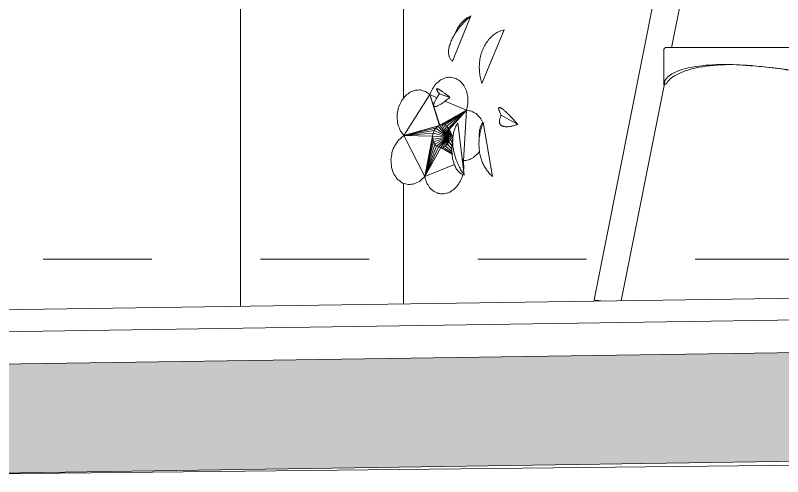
# Model space of a CAD drawing. Header units: metres. Extents: x 10.2 to 20.8, y -0.2 to 6.6.
# Drawn here: x 14.358 to 15.064, y -0.2 to 0.224 of the extents above; entities that cross this region are included whole.
import ezdxf

# ---------------------------------------------------------------- set-up
doc = ezdxf.new("R2010")
doc.units = ezdxf.units.M
doc.linetypes.add('_Pontos', pattern=[0.002, 0, -0.002])
for name, color, linetype, lineweight in [('Arestas comuns', 10, 'Continuous', 9), ('Importações nas famílias', 250, 'Continuous', 5), ('Mobiliário', 7, 'Continuous', 5), ('Níveis', 10, 'Continuous', 9), ('Padrão de corte', 7, 'Continuous', 20), ('Pilares estruturais', 7, 'Continuous', 5), ('Pisos', 7, 'Continuous', 5), ('Vegetação', 7, 'Continuous', 5)]:
    doc.layers.add(name, color=color, linetype=linetype, lineweight=lineweight)

# ---------------------------------------------------------------- blocks, each defined once
blk = doc.blocks.new('Planta_pergolado_12200 - plantas pergolado_skp_Component_12-V2789-Corte 3')
at = {"layer": 'Importações nas famílias'}
blk.add_line((14.86893, 0.37591), (14.84853, 0.32646), dxfattribs=at)
at = {"layer": 'Importações nas famílias', "flags": 128}
for points in [[(14.86098, 0.37256), (14.86195, 0.37308), (14.86292, 0.3736), (14.86388, 0.37411), (14.86485, 0.37463)], [(14.86485, 0.37463), (14.86587, 0.37495), (14.86689, 0.37527), (14.86791, 0.37559), (14.86893, 0.37591)], [(14.85418, 0.36629), (14.85499, 0.36716), (14.85579, 0.36802), (14.85659, 0.36889), (14.85739, 0.36976)], [(14.85739, 0.36976), (14.85829, 0.37046), (14.85918, 0.37116), (14.86008, 0.37186), (14.86098, 0.37256)], [(14.84918, 0.35767), (14.84974, 0.35881), (14.8503, 0.35995), (14.85086, 0.36109), (14.85143, 0.36223)], [(14.85143, 0.36223), (14.85211, 0.36324), (14.8528, 0.36426), (14.85349, 0.36527), (14.85418, 0.36629)], [(14.84751, 0.35274), (14.84793, 0.35397), (14.84835, 0.35521), (14.84876, 0.35644), (14.84918, 0.35767)], [(14.84601, 0.34217), (14.84612, 0.34351), (14.84622, 0.34485), (14.84633, 0.34619), (14.84644, 0.34753)], [(14.84644, 0.34753), (14.84671, 0.34883), (14.84697, 0.35013), (14.84724, 0.35143), (14.84751, 0.35274)], [(14.84622, 0.33679), (14.84616, 0.33813), (14.84611, 0.33948), (14.84606, 0.34082), (14.84601, 0.34217)], [(14.84706, 0.33151), (14.84685, 0.33283), (14.84664, 0.33415), (14.84643, 0.33547), (14.84622, 0.33679)], [(14.84853, 0.32646), (14.84816, 0.32773), (14.84779, 0.32899), (14.84743, 0.33025), (14.84706, 0.33151)]]:
    blk.add_lwpolyline(points, dxfattribs=at)
blk = doc.blocks.new('Planta_pergolado_12200 - plantas pergolado_skp_Component_12-V2797-Corte 3')
at = {"layer": 'Importações nas famílias'}
for p, q in [((14.77701, 0.22378), (14.76023, 0.18206)), ((14.76301, 0.20868), (14.7627, 0.20777))]:
    blk.add_line(p, q, dxfattribs=at)
at = {"layer": 'Importações nas famílias', "flags": 128}
for points in [[(14.77136, 0.22052), (14.77074, 0.21993), (14.77011, 0.21935), (14.76949, 0.21877), (14.76887, 0.21818)], [(14.76924, 0.21637), (14.77018, 0.21734), (14.77111, 0.2183), (14.77205, 0.21926), (14.77299, 0.22023)], [(14.77409, 0.22239), (14.77341, 0.22192), (14.77272, 0.22145), (14.77204, 0.22099), (14.77136, 0.22052)], [(14.77299, 0.22023), (14.774, 0.22111), (14.775, 0.222), (14.77601, 0.22289), (14.77701, 0.22378)], [(14.77701, 0.22378), (14.77628, 0.22343), (14.77555, 0.22309), (14.77482, 0.22274), (14.77409, 0.22239)], [(14.76286, 0.20815), (14.7636, 0.20919), (14.76435, 0.21023), (14.76509, 0.21127), (14.76583, 0.21231)], [(14.76467, 0.21223), (14.76426, 0.21134), (14.76384, 0.21046), (14.76343, 0.20957), (14.76301, 0.20868)], [(14.76663, 0.21541), (14.76614, 0.21461), (14.76565, 0.21382), (14.76516, 0.21303), (14.76467, 0.21223)], [(14.76583, 0.21231), (14.76668, 0.21333), (14.76753, 0.21434), (14.76839, 0.21536), (14.76924, 0.21637)], [(14.76887, 0.21818), (14.76831, 0.21749), (14.76775, 0.21679), (14.76719, 0.2161), (14.76663, 0.21541)], [(14.76039, 0.20397), (14.76101, 0.20501), (14.76162, 0.20606), (14.76224, 0.2071), (14.76286, 0.20815)], [(14.75717, 0.19596), (14.75749, 0.19694), (14.75782, 0.19791), (14.75815, 0.19889), (14.75848, 0.19987)], [(14.75848, 0.19987), (14.75895, 0.20089), (14.75943, 0.20192), (14.75991, 0.20294), (14.76039, 0.20397)], [(14.75647, 0.18904), (14.75647, 0.18986), (14.75648, 0.19068), (14.75649, 0.1915), (14.75649, 0.19232)], [(14.75649, 0.19232), (14.75666, 0.19323), (14.75683, 0.19414), (14.757, 0.19505), (14.75717, 0.19596)], [(14.75709, 0.18619), (14.75694, 0.1869), (14.75678, 0.18761), (14.75662, 0.18833), (14.75647, 0.18904)], [(14.75836, 0.18385), (14.75804, 0.18444), (14.75772, 0.18502), (14.75741, 0.18561), (14.75709, 0.18619)], [(14.76023, 0.18206), (14.75976, 0.18251), (14.75929, 0.18296), (14.75882, 0.1834), (14.75836, 0.18385)]]:
    blk.add_lwpolyline(points, dxfattribs=at)
blk = doc.blocks.new('Planta_pergolado_12200 - plantas pergolado_skp_Component_12-V2791-Corte 3')
at = {"layer": 'Importações nas famílias'}
blk.add_line((14.8815, 0.28888), (14.86627, 0.29751), dxfattribs=at)
at = {"layer": 'Importações nas famílias', "flags": 128}
for points in [[(14.86389, 0.30351), (14.86395, 0.30371), (14.864, 0.30391), (14.86406, 0.30411), (14.86412, 0.3043)], [(14.86412, 0.3043), (14.8643, 0.30434), (14.86449, 0.30438), (14.86467, 0.30441), (14.86485, 0.30445)], [(14.86485, 0.30445), (14.86516, 0.30432), (14.86547, 0.30419), (14.86578, 0.30407), (14.86608, 0.30394)], [(14.86608, 0.30394), (14.86651, 0.30365), (14.86693, 0.30337), (14.86735, 0.30308), (14.86778, 0.30279)], [(14.86418, 0.30209), (14.86411, 0.30245), (14.86404, 0.3028), (14.86396, 0.30316), (14.86389, 0.30351)], [(14.86498, 0.30008), (14.86478, 0.30058), (14.86458, 0.30108), (14.86438, 0.30159), (14.86418, 0.30209)], [(14.86627, 0.29751), (14.86595, 0.29815), (14.86562, 0.29879), (14.8653, 0.29943), (14.86498, 0.30008)], [(14.86527, 0.29519), (14.86552, 0.29577), (14.86577, 0.29635), (14.86602, 0.29693), (14.86627, 0.29751)], [(14.86778, 0.30279), (14.86831, 0.30235), (14.86884, 0.30191), (14.86937, 0.30147), (14.8699, 0.30103)], [(14.8699, 0.30103), (14.87052, 0.30045), (14.87114, 0.29987), (14.87177, 0.29928), (14.87239, 0.2987)], [(14.87239, 0.2987), (14.87309, 0.29799), (14.87379, 0.29728), (14.8745, 0.29656), (14.8752, 0.29585)], [(14.86456, 0.29129), (14.8646, 0.29175), (14.86463, 0.2922), (14.86467, 0.29266), (14.8647, 0.29311)], [(14.86486, 0.28975), (14.86478, 0.29014), (14.86471, 0.29052), (14.86464, 0.29091), (14.86456, 0.29129)], [(14.8647, 0.29311), (14.86484, 0.29363), (14.86499, 0.29415), (14.86513, 0.29467), (14.86527, 0.29519)], [(14.86559, 0.28851), (14.8654, 0.28882), (14.86522, 0.28913), (14.86504, 0.28944), (14.86486, 0.28975)], [(14.8752, 0.29585), (14.87596, 0.29503), (14.87673, 0.2942), (14.87749, 0.29338), (14.87826, 0.29255)], [(14.87826, 0.29255), (14.87907, 0.29164), (14.87988, 0.29072), (14.88069, 0.2898), (14.8815, 0.28888)], [(14.86674, 0.28758), (14.86645, 0.28782), (14.86616, 0.28805), (14.86587, 0.28828), (14.86559, 0.28851)], [(14.8683, 0.28698), (14.86791, 0.28713), (14.86752, 0.28728), (14.86713, 0.28743), (14.86674, 0.28758)], [(14.87025, 0.2867), (14.86976, 0.28677), (14.86927, 0.28684), (14.86879, 0.28691), (14.8683, 0.28698)], [(14.87258, 0.28675), (14.87199, 0.28674), (14.87141, 0.28673), (14.87083, 0.28671), (14.87025, 0.2867)], [(14.87525, 0.28714), (14.87458, 0.28704), (14.87391, 0.28695), (14.87324, 0.28685), (14.87258, 0.28675)], [(14.87823, 0.28785), (14.87748, 0.28767), (14.87674, 0.2875), (14.87599, 0.28732), (14.87525, 0.28714)], [(14.8815, 0.28888), (14.88068, 0.28863), (14.87987, 0.28837), (14.87905, 0.28811), (14.87823, 0.28785)]]:
    blk.add_lwpolyline(points, dxfattribs=at)
blk = doc.blocks.new('Planta_pergolado_12200 - plantas pergolado_skp_Component_12-V2792-Corte 3')
at = {"layer": 'Importações nas famílias'}
blk.add_line((14.83213, 0.24225), (14.82633, 0.29029), dxfattribs=at)
at = {"layer": 'Importações nas famílias', "flags": 128}
for points in [[(14.82456, 0.28732), (14.825, 0.28806), (14.82544, 0.2888), (14.82589, 0.28954), (14.82633, 0.29029)], [(14.82222, 0.28043), (14.82246, 0.28133), (14.82271, 0.28223), (14.82295, 0.28312), (14.82319, 0.28402)], [(14.82319, 0.28402), (14.82353, 0.28485), (14.82387, 0.28567), (14.82422, 0.28649), (14.82456, 0.28732)], [(14.82156, 0.27254), (14.82159, 0.27355), (14.82162, 0.27456), (14.82165, 0.27558), (14.82168, 0.27659)], [(14.82168, 0.27659), (14.82181, 0.27755), (14.82195, 0.27851), (14.82209, 0.27947), (14.82222, 0.28043)], [(14.82098, 0.26975), (14.82094, 0.26848), (14.8209, 0.26721), (14.82085, 0.26595), (14.82081, 0.26468)], [(14.82159, 0.27456), (14.82148, 0.27366), (14.82131, 0.27236), (14.82115, 0.27105), (14.82098, 0.26975)], [(14.82186, 0.26832), (14.82178, 0.26937), (14.82171, 0.27043), (14.82163, 0.27148), (14.82156, 0.27254)], [(14.82259, 0.26399), (14.82241, 0.26507), (14.82222, 0.26615), (14.82204, 0.26724), (14.82186, 0.26832)], [(14.82081, 0.26468), (14.82089, 0.26348), (14.82097, 0.26228), (14.82105, 0.26108), (14.82113, 0.25988)], [(14.82373, 0.25958), (14.82345, 0.26068), (14.82316, 0.26178), (14.82287, 0.26288), (14.82259, 0.26399)], [(14.82113, 0.25988), (14.82133, 0.25877), (14.82152, 0.25767), (14.82172, 0.25656), (14.82192, 0.25546)], [(14.82192, 0.25546), (14.82224, 0.25447), (14.82255, 0.25349), (14.82287, 0.2525), (14.82319, 0.25152)], [(14.82528, 0.25516), (14.82489, 0.25626), (14.8245, 0.25737), (14.82412, 0.25847), (14.82373, 0.25958)], [(14.82721, 0.25076), (14.82672, 0.25186), (14.82624, 0.25296), (14.82576, 0.25406), (14.82528, 0.25516)], [(14.82319, 0.25152), (14.82361, 0.25068), (14.82403, 0.24984), (14.82446, 0.249), (14.82488, 0.24816)], [(14.82488, 0.24816), (14.8254, 0.24748), (14.82593, 0.24681), (14.82645, 0.24613), (14.82697, 0.24545)], [(14.8295, 0.24644), (14.82893, 0.24752), (14.82835, 0.2486), (14.82778, 0.24968), (14.82721, 0.25076)], [(14.82697, 0.24545), (14.82758, 0.24496), (14.82819, 0.24446), (14.8288, 0.24396), (14.82941, 0.24347)], [(14.82941, 0.24347), (14.83009, 0.24316), (14.83077, 0.24286), (14.83145, 0.24255), (14.83213, 0.24225)], [(14.83213, 0.24225), (14.83147, 0.24329), (14.83082, 0.24434), (14.83016, 0.24539), (14.8295, 0.24644)]]:
    blk.add_lwpolyline(points, dxfattribs=at)
blk = doc.blocks.new('Planta_pergolado_12200 - plantas pergolado_skp_Component_12-V2793-Corte 3')
at = {"layer": 'Importações nas famílias'}
blk.add_line((14.85835, 0.24086), (14.8497, 0.29093), dxfattribs=at)
at = {"layer": 'Importações nas famílias', "flags": 128}
for points in [[(14.84807, 0.28625), (14.84848, 0.28742), (14.84889, 0.28859), (14.8493, 0.28976), (14.8497, 0.29093)], [(14.84931, 0.29041), (14.84892, 0.28989), (14.84852, 0.28937), (14.84813, 0.28886)], [(14.84621, 0.28274), (14.84614, 0.28177), (14.84606, 0.28079), (14.84599, 0.27982), (14.84592, 0.27884)], [(14.84695, 0.28611), (14.84677, 0.28527), (14.84658, 0.28443), (14.8464, 0.28359), (14.84621, 0.28274)], [(14.84686, 0.28149), (14.84716, 0.28268), (14.84746, 0.28387), (14.84777, 0.28506), (14.84807, 0.28625)], [(14.84813, 0.28886), (14.84783, 0.28817), (14.84754, 0.28748), (14.84725, 0.2868), (14.84695, 0.28611)], [(14.84573, 0.27195), (14.84582, 0.27314), (14.8459, 0.27433), (14.84599, 0.27552), (14.84607, 0.27671)], [(14.84592, 0.27884), (14.84596, 0.27776), (14.846, 0.27667), (14.84604, 0.27558)], [(14.84607, 0.27671), (14.84627, 0.27791), (14.84646, 0.2791), (14.84666, 0.2803), (14.84686, 0.28149)], [(14.84584, 0.26727), (14.84581, 0.26844), (14.84579, 0.26961), (14.84576, 0.27078), (14.84573, 0.27195)], [(14.84639, 0.26273), (14.84625, 0.26386), (14.84612, 0.265), (14.84598, 0.26614), (14.84584, 0.26727)], [(14.84738, 0.25836), (14.84713, 0.25945), (14.84688, 0.26054), (14.84664, 0.26164), (14.84639, 0.26273)], [(14.8488, 0.25423), (14.84844, 0.25526), (14.84809, 0.25629), (14.84773, 0.25733), (14.84738, 0.25836)], [(14.85062, 0.25037), (14.85017, 0.25133), (14.84971, 0.2523), (14.84925, 0.25326), (14.8488, 0.25423)], [(14.85284, 0.24683), (14.85229, 0.24771), (14.85173, 0.2486), (14.85118, 0.24948), (14.85062, 0.25037)], [(14.85543, 0.24364), (14.85478, 0.24444), (14.85414, 0.24524), (14.85349, 0.24603), (14.85284, 0.24683)], [(14.85835, 0.24086), (14.85762, 0.24155), (14.85689, 0.24225), (14.85616, 0.24295), (14.85543, 0.24364)]]:
    blk.add_lwpolyline(points, dxfattribs=at)
blk = doc.blocks.new('Planta_pergolado_12200 - plantas pergolado_skp_Component_12-V2794-Corte 3')
at = {"layer": 'Importações nas famílias'}
blk.add_line((14.81911, 0.31376), (14.80939, 0.31703), dxfattribs=at)
at = {"layer": 'Importações nas famílias', "flags": 128}
for points in [[(14.80708, 0.32179), (14.80701, 0.32172), (14.80694, 0.32166), (14.80686, 0.3216), (14.80679, 0.32154)], [(14.80679, 0.32154), (14.80681, 0.32138), (14.80683, 0.32123), (14.80685, 0.32108), (14.80687, 0.32093)], [(14.80687, 0.32093), (14.80699, 0.32068), (14.8071, 0.32044), (14.80722, 0.3202), (14.80734, 0.31996)], [(14.80776, 0.32168), (14.80759, 0.3217), (14.80742, 0.32173), (14.80725, 0.32176), (14.80708, 0.32179)], [(14.80734, 0.31996), (14.80755, 0.31964), (14.80776, 0.31931), (14.80797, 0.31898), (14.80818, 0.31866)], [(14.80882, 0.32121), (14.80855, 0.32132), (14.80829, 0.32144), (14.80803, 0.32156), (14.80776, 0.32168)], [(14.80818, 0.31866), (14.80848, 0.31825), (14.80878, 0.31784), (14.80909, 0.31744), (14.80939, 0.31703)], [(14.81023, 0.32038), (14.80987, 0.32059), (14.80952, 0.32079), (14.80917, 0.321), (14.80882, 0.32121)], [(14.81198, 0.31921), (14.81155, 0.3195), (14.81111, 0.31979), (14.81067, 0.32009), (14.81023, 0.32038)], [(14.81407, 0.3177), (14.81355, 0.31808), (14.81303, 0.31845), (14.81251, 0.31883), (14.81198, 0.31921)], [(14.80564, 0.31117), (14.80537, 0.3106), (14.8051, 0.31004), (14.80483, 0.30947), (14.80456, 0.3089)], [(14.80726, 0.3139), (14.80686, 0.31322), (14.80645, 0.31254), (14.80604, 0.31185), (14.80564, 0.31117)], [(14.80939, 0.31703), (14.80886, 0.31625), (14.80833, 0.31546), (14.80779, 0.31468), (14.80726, 0.3139)], [(14.81267, 0.30881), (14.81344, 0.30937), (14.81421, 0.30993), (14.81497, 0.31049), (14.81574, 0.31105)], [(14.81645, 0.31588), (14.81586, 0.31633), (14.81526, 0.31679), (14.81466, 0.31725), (14.81407, 0.3177)], [(14.81574, 0.31105), (14.81658, 0.31173), (14.81743, 0.31241), (14.81827, 0.31308), (14.81911, 0.31376)], [(14.81911, 0.31376), (14.81845, 0.31429), (14.81778, 0.31482), (14.81712, 0.31535), (14.81645, 0.31588)], [(14.80456, 0.3089), (14.80443, 0.30847), (14.8043, 0.30803), (14.80418, 0.30759), (14.80405, 0.30715)], [(14.80405, 0.30715), (14.80407, 0.30685), (14.80408, 0.30655), (14.8041, 0.30625), (14.80412, 0.30595)], [(14.80412, 0.30595), (14.80428, 0.3058), (14.80445, 0.30565), (14.80461, 0.30549), (14.80477, 0.30534)], [(14.80477, 0.30534), (14.80508, 0.30534), (14.80538, 0.30533), (14.80568, 0.30533), (14.80599, 0.30533)], [(14.80599, 0.30533), (14.80642, 0.30547), (14.80686, 0.30562), (14.8073, 0.30577), (14.80774, 0.30591)], [(14.80774, 0.30591), (14.8083, 0.3062), (14.80886, 0.3065), (14.80942, 0.30679), (14.80998, 0.30708)], [(14.80998, 0.30708), (14.81066, 0.30751), (14.81133, 0.30794), (14.812, 0.30838), (14.81267, 0.30881)]]:
    blk.add_lwpolyline(points, dxfattribs=at)
blk = doc.blocks.new('Planta_pergolado_12200 - plantas pergolado_skp_Component_17-V2795-Corte 3')
at = {"layer": 'Importações nas famílias'}
for p, q in [((14.77677, 0.27862), (14.80058, 0.31627)), ((14.80058, 0.31627), (14.80651, 0.31374)), ((14.80988, 0.28818), (14.80058, 0.31627)), ((14.80058, 0.31627), (14.80947, 0.28797)), ((14.81465, 0.31027), (14.83434, 0.30189)), ((14.83434, 0.30189), (14.80988, 0.28818)), ((14.83434, 0.30189), (14.81203, 0.28854)), ((14.81413, 0.28818), (14.83434, 0.30189)), ((14.81605, 0.28713), (14.83434, 0.30189)), ((14.81765, 0.28546), (14.83434, 0.30189)), ((14.81835, 0.28416), (14.83434, 0.30189)), ((14.8314, 0.25535), (14.83434, 0.30189)), ((14.80947, 0.28797), (14.77677, 0.27862)), ((14.80783, 0.28713), (14.77677, 0.27862)), ((14.80602, 0.28546), (14.77677, 0.27862)), ((14.80458, 0.28329), (14.77677, 0.27862)), ((14.80458, 0.28329), (14.8036, 0.28076)), ((14.80602, 0.28546), (14.80458, 0.28329)), ((14.81734, 0.27708), (14.80458, 0.28329)), ((14.80783, 0.28713), (14.80602, 0.28546)), ((14.81734, 0.27708), (14.80602, 0.28546)), ((14.80947, 0.28797), (14.80783, 0.28713)), ((14.81734, 0.27708), (14.80783, 0.28713)), ((14.80988, 0.28818), (14.80947, 0.28797)), ((14.81203, 0.28854), (14.80988, 0.28818)), ((14.81734, 0.27708), (14.80988, 0.28818)), ((14.81734, 0.27708), (14.81203, 0.28854)), ((14.81413, 0.28818), (14.81203, 0.28854)), ((14.81734, 0.27708), (14.81413, 0.28818)), ((14.81605, 0.28713), (14.81413, 0.28818)), ((14.81734, 0.27708), (14.81605, 0.28713)), ((14.81765, 0.28546), (14.81605, 0.28713)), ((14.81734, 0.27708), (14.81765, 0.28546)), ((14.81882, 0.28329), (14.81734, 0.27708)), ((14.81835, 0.28416), (14.81765, 0.28546)), ((14.81882, 0.28329), (14.81835, 0.28416)), ((14.81879, 0.28318), (14.81835, 0.28416)), ((14.81948, 0.28076), (14.81882, 0.28329)), ((14.82179, 0.27669), (14.81882, 0.28329)), ((14.85085, 0.28464), (14.85067, 0.28534)), ((14.8036, 0.28076), (14.77677, 0.27862)), ((14.77677, 0.27862), (14.79582, 0.24097)), ((14.80315, 0.27804), (14.77677, 0.27862)), ((14.79582, 0.24097), (14.80315, 0.27804)), ((14.8036, 0.28076), (14.80315, 0.27804)), ((14.80326, 0.27533), (14.80315, 0.27804)), ((14.81734, 0.27708), (14.80315, 0.27804)), ((14.81734, 0.27708), (14.80326, 0.27533)), ((14.81734, 0.27708), (14.8036, 0.28076)), ((14.81734, 0.27708), (14.80392, 0.2728)), ((14.81734, 0.27708), (14.80509, 0.27062)), ((14.81734, 0.27708), (14.80668, 0.26896)), ((14.8086, 0.26791), (14.81734, 0.27708)), ((14.81734, 0.27708), (14.8107, 0.26755)), ((14.81734, 0.27708), (14.81285, 0.26791)), ((14.81734, 0.27708), (14.8149, 0.26896)), ((14.81671, 0.27062), (14.81734, 0.27708)), ((14.81734, 0.27708), (14.81948, 0.28076)), ((14.81959, 0.27804), (14.81734, 0.27708)), ((14.81734, 0.27708), (14.81815, 0.2728)), ((14.81913, 0.27533), (14.81734, 0.27708)), ((14.81913, 0.27533), (14.81959, 0.27804)), ((14.81959, 0.27804), (14.81948, 0.28076)), ((14.82173, 0.27595), (14.81948, 0.28076)), ((14.82149, 0.27439), (14.81959, 0.27804)), ((14.80326, 0.27533), (14.79582, 0.24097)), ((14.80392, 0.2728), (14.79582, 0.24097)), ((14.79582, 0.24097), (14.80509, 0.27062)), ((14.79582, 0.24097), (14.80668, 0.26896)), ((14.80392, 0.2728), (14.80326, 0.27533)), ((14.80509, 0.27062), (14.80392, 0.2728)), ((14.80668, 0.26896), (14.80509, 0.27062)), ((14.80821, 0.26812), (14.80668, 0.26896)), ((14.81285, 0.26791), (14.8149, 0.26896)), ((14.8149, 0.26896), (14.81671, 0.27062)), ((14.82094, 0.26397), (14.8149, 0.26896)), ((14.81671, 0.27062), (14.81758, 0.27193)), ((14.82091, 0.26626), (14.81671, 0.27062)), ((14.81758, 0.27193), (14.81815, 0.2728)), ((14.81815, 0.2728), (14.81913, 0.27533)), ((14.82104, 0.26899), (14.81815, 0.2728)), ((14.82101, 0.27227), (14.81913, 0.27533)), ((14.8086, 0.26791), (14.79582, 0.24097)), ((14.8107, 0.26755), (14.79582, 0.24097)), ((14.80821, 0.26812), (14.8086, 0.26791)), ((14.8086, 0.26791), (14.8107, 0.26755)), ((14.8107, 0.26755), (14.81285, 0.26791)), ((14.8107, 0.26755), (14.82107, 0.26144)), ((14.82099, 0.2624), (14.81285, 0.26791)), ((14.8314, 0.25535), (14.83024, 0.25793)), ((14.8314, 0.25535), (14.83025, 0.25779)), ((14.8314, 0.25535), (14.83029, 0.25748)), ((14.8314, 0.25535), (14.83034, 0.25708)), ((14.8314, 0.25535), (14.83039, 0.25668)), ((14.8314, 0.25535), (14.83043, 0.25636)), ((14.8314, 0.25535), (14.83045, 0.25613)), ((14.8314, 0.25535), (14.83047, 0.25598)), ((14.83048, 0.25589), (14.8314, 0.25535)), ((14.8314, 0.25535), (14.83059, 0.25502)), ((14.82315, 0.25202), (14.79582, 0.24097))]:
    blk.add_line(p, q, dxfattribs=at)
at = {"layer": 'Importações nas famílias', "flags": 128}
for points in [[(14.81988, 0.33232), (14.81868, 0.3322), (14.81749, 0.33208), (14.8163, 0.33196), (14.8151, 0.33184)], [(14.82448, 0.33121), (14.82333, 0.33149), (14.82218, 0.33176), (14.82103, 0.33204), (14.81988, 0.33232)], [(14.80635, 0.32637), (14.80551, 0.32522), (14.80466, 0.32406), (14.80382, 0.32291), (14.80297, 0.32175)], [(14.81049, 0.32981), (14.80946, 0.32895), (14.80842, 0.32809), (14.80739, 0.32723), (14.80635, 0.32637)], [(14.8151, 0.33184), (14.81395, 0.33133), (14.8128, 0.33083), (14.81164, 0.33032), (14.81049, 0.32981)], [(14.82861, 0.32859), (14.82758, 0.32925), (14.82655, 0.3299), (14.82552, 0.33056), (14.82448, 0.33121)], [(14.83198, 0.32465), (14.83114, 0.32564), (14.8303, 0.32662), (14.82946, 0.32761), (14.82861, 0.32859)], [(14.7826, 0.3187), (14.78154, 0.31791), (14.78047, 0.31712), (14.77941, 0.31632), (14.77835, 0.31553)], [(14.78727, 0.32043), (14.78611, 0.32), (14.78494, 0.31957), (14.78377, 0.31913), (14.7826, 0.3187)], [(14.79204, 0.32059), (14.79085, 0.32055), (14.78966, 0.32051), (14.78847, 0.32047), (14.78727, 0.32043)], [(14.79658, 0.31917), (14.79544, 0.31952), (14.79431, 0.31988), (14.79317, 0.32023), (14.79204, 0.32059)], [(14.80058, 0.31627), (14.79958, 0.31699), (14.79858, 0.31772), (14.79758, 0.31844), (14.79658, 0.31917)], [(14.80297, 0.32175), (14.80237, 0.32038), (14.80177, 0.31901), (14.80117, 0.31764), (14.80058, 0.31627)], [(14.83436, 0.31964), (14.83377, 0.3209), (14.83317, 0.32215), (14.83258, 0.3234), (14.83198, 0.32465)], [(14.83559, 0.31392), (14.83528, 0.31535), (14.83497, 0.31678), (14.83467, 0.31821), (14.83436, 0.31964)], [(14.77479, 0.31112), (14.77414, 0.30979), (14.77349, 0.30845), (14.77284, 0.30712), (14.77219, 0.30578)], [(14.77835, 0.31553), (14.77746, 0.31443), (14.77657, 0.31333), (14.77568, 0.31222), (14.77479, 0.31112)], [(14.83558, 0.30786), (14.83558, 0.30938), (14.83558, 0.31089), (14.83559, 0.3124), (14.83559, 0.31392)], [(14.77219, 0.30578), (14.77181, 0.30431), (14.77144, 0.30283), (14.77107, 0.30135), (14.7707, 0.29988)], [(14.83434, 0.30189), (14.83465, 0.30338), (14.83496, 0.30488), (14.83527, 0.30637), (14.83558, 0.30786)], [(14.7707, 0.29988), (14.77064, 0.29836), (14.77057, 0.29684), (14.77051, 0.29532), (14.77044, 0.29381)], [(14.839, 0.3011), (14.83784, 0.30129), (14.83667, 0.30149), (14.8355, 0.30169), (14.83434, 0.30189)], [(14.84325, 0.29877), (14.84219, 0.29935), (14.84113, 0.29993), (14.84006, 0.30052), (14.839, 0.3011)], [(14.84679, 0.29507), (14.84591, 0.296), (14.84502, 0.29692), (14.84414, 0.29785), (14.84325, 0.29877)], [(14.77044, 0.29381), (14.77069, 0.29235), (14.77093, 0.29089), (14.77118, 0.28944), (14.77143, 0.28798)], [(14.8493, 0.29041), (14.84874, 0.29146), (14.84809, 0.29266), (14.84744, 0.29387), (14.84679, 0.29507)], [(14.77143, 0.28798), (14.77197, 0.28669), (14.77251, 0.28539), (14.77305, 0.2841), (14.77359, 0.2828)], [(14.77359, 0.2828), (14.77438, 0.28176), (14.77518, 0.28071), (14.77598, 0.27967), (14.77677, 0.27862)], [(14.77677, 0.27862), (14.77558, 0.27766), (14.77439, 0.27671), (14.7732, 0.27575), (14.77201, 0.27479)], [(14.76821, 0.26946), (14.76759, 0.26786), (14.76696, 0.26627), (14.76633, 0.26467), (14.7657, 0.26308)], [(14.77201, 0.27479), (14.77106, 0.27346), (14.77011, 0.27213), (14.76916, 0.27079), (14.76821, 0.26946)], [(14.7657, 0.26308), (14.76545, 0.26135), (14.7652, 0.25963), (14.76495, 0.25791), (14.7647, 0.25619)], [(14.84071, 0.25847), (14.84171, 0.25939), (14.84271, 0.26032), (14.84371, 0.26124), (14.84472, 0.26217)], [(14.84472, 0.26217), (14.84552, 0.26337), (14.84621, 0.26443)], [(14.7647, 0.25619), (14.76485, 0.25449), (14.76499, 0.25279), (14.76514, 0.25109), (14.76529, 0.24939)], [(14.8314, 0.25535), (14.83259, 0.25555), (14.83378, 0.25575), (14.83497, 0.25595), (14.83616, 0.25615)], [(14.83189, 0.24938), (14.83176, 0.25087), (14.83164, 0.25237), (14.83152, 0.25386), (14.8314, 0.25535)], [(14.83616, 0.25615), (14.8373, 0.25673), (14.83844, 0.25731), (14.83957, 0.25789), (14.84071, 0.25847)], [(14.76529, 0.24939), (14.76582, 0.24785), (14.76635, 0.24632), (14.76688, 0.24478), (14.76741, 0.24325)], [(14.83157, 0.24686), (14.8317, 0.24787), (14.83189, 0.24938)], [(14.76741, 0.24325), (14.76828, 0.24201), (14.76915, 0.24077), (14.77002, 0.23954), (14.77089, 0.2383)], [(14.7913, 0.23666), (14.79243, 0.23774), (14.79356, 0.23882), (14.79469, 0.23989), (14.79582, 0.24097)], [(14.79582, 0.24097), (14.79625, 0.2396), (14.79667, 0.23823), (14.7971, 0.23686), (14.79752, 0.23549)], [(14.82918, 0.2376), (14.82967, 0.23903), (14.83016, 0.24046), (14.83064, 0.24189), (14.83095, 0.24278)], [(14.77089, 0.2383), (14.77203, 0.23747), (14.77317, 0.23663), (14.7743, 0.2358), (14.77544, 0.23496)], [(14.77544, 0.23496), (14.77674, 0.23461), (14.77805, 0.23425), (14.77935, 0.23389), (14.78065, 0.23353)], [(14.78065, 0.23353), (14.78202, 0.23367), (14.78338, 0.23382), (14.78474, 0.23396), (14.7861, 0.23411)], [(14.7861, 0.23411), (14.7874, 0.23475), (14.7887, 0.23539), (14.79, 0.23603), (14.7913, 0.23666)], [(14.79752, 0.23549), (14.79822, 0.23433), (14.79892, 0.23318), (14.79962, 0.23202), (14.80032, 0.23087)], [(14.82617, 0.23259), (14.82692, 0.23384), (14.82768, 0.2351), (14.82843, 0.23635), (14.82918, 0.2376)], [(14.80032, 0.23087), (14.80125, 0.23001), (14.80217, 0.22915), (14.8031, 0.22829), (14.80403, 0.22743)], [(14.80403, 0.22743), (14.80512, 0.22692), (14.8062, 0.22642), (14.80729, 0.22591), (14.80838, 0.2254)], [(14.8131, 0.22493), (14.81428, 0.2252), (14.81547, 0.22548), (14.81666, 0.22576), (14.81784, 0.22603)], [(14.81784, 0.22603), (14.81896, 0.22669), (14.82007, 0.22734), (14.82119, 0.22799), (14.8223, 0.22865)], [(14.8223, 0.22865), (14.82327, 0.22963), (14.82424, 0.23062), (14.8252, 0.23161), (14.82617, 0.23259)], [(14.80838, 0.2254), (14.80956, 0.22528), (14.81074, 0.22516), (14.81192, 0.22504), (14.8131, 0.22493)]]:
    blk.add_lwpolyline(points, dxfattribs=at)
blk = doc.blocks.new('Planta_pergolado_12200 - plantas pergolado_skp_Component_16-V2798-Corte 3')
for name, p in [('Planta_pergolado_12200 - plantas pergolado_skp_Component_12-V2797-Corte 3', (0, 0)), ('Planta_pergolado_12200 - plantas pergolado_skp_Component_12-V2789-Corte 3', (-0.06131, -0.16486)), ('Planta_pergolado_12200 - plantas pergolado_skp_Component_17-V2795-Corte 3', (-0.06131, -0.16486)), ('Planta_pergolado_12200 - plantas pergolado_skp_Component_12-V2794-Corte 3', (-0.06131, -0.16486)), ('Planta_pergolado_12200 - plantas pergolado_skp_Component_12-V2791-Corte 3', (-0.06131, -0.16486)), ('Planta_pergolado_12200 - plantas pergolado_skp_Component_12-V2792-Corte 3', (-0.06131, -0.16486)), ('Planta_pergolado_12200 - plantas pergolado_skp_Component_12-V2793-Corte 3', (-0.06131, -0.16486))]:
    blk.add_blockref(name, p)
blk = doc.blocks.new('Planta_pergolado_12200 - plantas pergolado_skp_-V2817-Corte 3')
blk.add_blockref('Planta_pergolado_12200 - plantas pergolado_skp_Component_16-V2798-Corte 3', (0, 0))
blk = doc.blocks.new('Planta_pergolado_12200 - plantas pergolado_skp_-V2818-Corte 3')
blk.add_blockref('Planta_pergolado_12200 - plantas pergolado_skp_-V2817-Corte 3', (0, 0))
blk = doc.blocks.new('Planta_pergolado_12200 - plantas pergolado_skp_-V3106-Corte 3')
blk.add_blockref('Planta_pergolado_12200 - plantas pergolado_skp_-V2818-Corte 3', (0, 0))
blk = doc.blocks.new('Planta_pergolado_12200 - Planta_pergolado_12200-V5114-Corte 3')
blk.add_blockref('Planta_pergolado_12200 - plantas pergolado_skp_-V3106-Corte 3', (0, 0))
blk = doc.blocks.new('Amat-3_Barstool - Amat-3_Barstool-V5117-Corte 3')
at = {"layer": 'Mobiliário', "color": 250}
for p, q in [((14.9712, 0.70094), (14.94677, 0.70094)), ((14.99881, 0.70094), (14.98152, 0.70094)), ((15.03327, 0.70094), (15.00729, 0.70094)), ((15.34961, 0.70094), (15.04369, 0.70094)), ((15.31645, 0.68189), (15.31645, 0.70094)), ((14.99896, 0.68189), (14.97379, 0.68189)), ((15.02521, 0.68189), (15, 0.68189)), ((15.31645, 0.68189), (15.03523, 0.68189)), ((15.03526, 0.68177), (15.05848, 0.68177)), ((15.04909, 0.63452), (15.05848, 0.68177)), ((15.13251, 0.68177), (15.13251, 0.37491)), ((15.13251, 0.68177), (15.13251, -0.03504)), ((15.13251, 0.68177), (15.145, 0.68177)), ((15.145, 0.68177), (15.15749, 0.68177)), ((15.15749, 0.19489), (15.15749, 0.68177)), ((15.15749, -0.03467), (15.15749, 0.68177)), ((15.23152, 0.68177), (15.32837, 0.1943)), ((15.23152, 0.68177), (15.25651, 0.68177)), ((15.39815, -0.03113), (15.25651, 0.68177)), ((15.03116, 0.67005), (15.02346, 0.63129)), ((14.96165, 0.19443), (15.04649, 0.62144)), ((15.01543, 0.59086), (14.99078, 0.46679)), ((14.98864, 0.45604), (14.89059, -0.03747)), ((15.13251, 0.33881), (15.13251, 0.19488)), ((14.9545, 0.19232), (14.9545, 0.1607)), ((15.31646, 0.19491), (15.31939, 0.19491)), ((15.32343, 0.19491), (15.32443, 0.19491)), ((15.3355, 0.16069), (15.3355, 0.19232)), ((14.91543, -0.03823), (14.95538, 0.16285)), ((15.13251, 0.16313), (15.13251, -0.03504)), ((15.15749, -0.03467), (15.15749, 0.16315)), ((15.33473, 0.16231), (15.37323, -0.0315)), ((14.89032, -0.03742), (14.89013, -0.0386)), ((14.89455, -0.03809), (14.89393, -0.038)), ((14.89464, -0.03811), (14.8966, -0.03842))]:
    blk.add_line(p, q, dxfattribs=at)
at = {"layer": 'Mobiliário', "color": 250, "flags": 128}
for points in [[(14.95106, 0.71113), (14.95192, 0.7118), (14.95409, 0.71332), (14.95631, 0.71476), (14.95858, 0.71611), (14.96091, 0.71737), (14.96329, 0.71853), (14.96571, 0.7196), (14.96817, 0.72057), (14.97067, 0.72144), (14.9732, 0.72221), (14.97576, 0.72288), (14.97835, 0.72344), (14.98095, 0.7239), (14.98358, 0.72426), (14.98621, 0.72451), (14.98885, 0.72466), (14.99118, 0.7247)], [(14.99349, 0.7247), (14.99272, 0.7247), (14.99197, 0.7247), (14.99147, 0.7247), (14.99122, 0.7247), (14.99118, 0.7247)], [(14.99118, 0.7247), (14.9913, 0.7247), (14.99167, 0.7247), (14.99229, 0.7247), (14.99315, 0.7247)], [(15.29882, 0.7247), (15.2987, 0.7247), (15.29833, 0.7247), (15.29771, 0.7247), (15.29685, 0.7247), (15.29575, 0.7247), (15.29441, 0.7247), (15.29283, 0.7247), (15.29101, 0.7247), (15.28896, 0.7247), (15.28668, 0.7247), (15.28417, 0.7247), (15.28144, 0.7247), (15.27849, 0.7247), (15.27532, 0.7247), (15.27195, 0.7247), (15.26838, 0.7247), (15.26461, 0.7247), (15.26064, 0.7247), (15.25649, 0.7247), (15.25217, 0.7247), (15.24767, 0.7247), (15.24301, 0.7247), (15.23819, 0.7247), (15.23322, 0.7247), (15.22811, 0.7247), (15.22287, 0.7247), (15.2175, 0.7247), (15.21202, 0.7247), (15.20643, 0.7247), (15.20074, 0.7247), (15.19496, 0.7247), (15.1891, 0.7247), (15.18317, 0.7247), (15.17718, 0.7247), (15.17114, 0.7247), (15.16506, 0.7247), (15.15895, 0.7247), (15.15281, 0.7247), (15.14666, 0.7247), (15.14051, 0.7247), (15.13436, 0.7247), (15.12824, 0.7247), (15.12213, 0.7247), (15.11607, 0.7247), (15.11005, 0.7247), (15.10409, 0.7247), (15.09819, 0.7247), (15.09237, 0.7247), (15.08663, 0.7247), (15.08099, 0.7247), (15.07545, 0.7247), (15.07002, 0.7247), (15.06471, 0.7247), (15.05952, 0.7247), (15.05448, 0.7247), (15.04958, 0.7247), (15.04483, 0.7247), (15.04024, 0.7247), (15.03582, 0.7247), (15.03157, 0.7247), (15.02751, 0.7247), (15.02363, 0.7247), (15.01995, 0.7247), (15.01647, 0.7247), (15.01319, 0.7247), (15.01013, 0.7247), (15.00824, 0.7247)], [(15.28776, 0.7247), (15.28993, 0.7247), (15.29188, 0.7247), (15.29359, 0.7247), (15.29506, 0.7247), (15.29629, 0.7247), (15.29728, 0.7247), (15.29803, 0.7247), (15.29853, 0.7247), (15.29878, 0.7247), (15.29882, 0.7247)], [(15.29882, 0.7247), (15.30146, 0.72465), (15.30411, 0.72449), (15.30674, 0.72422), (15.30936, 0.72385), (15.31196, 0.72338), (15.31455, 0.7228), (15.3171, 0.72212), (15.31963, 0.72134), (15.32213, 0.72046), (15.32458, 0.71948), (15.327, 0.7184), (15.32937, 0.71722), (15.33169, 0.71595), (15.33396, 0.71459), (15.33618, 0.71314), (15.33833, 0.71161), (15.34042, 0.70998), (15.34245, 0.70828), (15.3444, 0.70649), (15.34628, 0.70463), (15.34809, 0.7027), (15.34961, 0.70094)], [(14.9545, 0.19232), (14.9545, 0.19243), (14.95451, 0.19253), (14.95452, 0.19263), (14.95453, 0.19274), (14.95455, 0.19284), (14.95457, 0.19294), (14.9546, 0.19304), (14.95463, 0.19314), (14.95467, 0.19324), (14.9547, 0.19333), (14.95475, 0.19343), (14.95479, 0.19352), (14.95484, 0.19361), (14.9549, 0.1937), (14.95495, 0.19379), (14.95501, 0.19387), (14.95508, 0.19395), (14.95514, 0.19403), (14.95521, 0.19411), (14.95529, 0.19418), (14.95536, 0.19425), (14.95544, 0.19432), (14.95552, 0.19439), (14.9556, 0.19445), (14.95569, 0.1945), (14.95578, 0.19456), (14.95587, 0.19461), (14.95596, 0.19466), (14.95606, 0.1947), (14.95615, 0.19474), (14.95625, 0.19477), (14.95635, 0.19481), (14.95645, 0.19483), (14.95655, 0.19486), (14.95665, 0.19488), (14.95675, 0.19489), (14.95686, 0.1949), (14.95696, 0.19491), (14.95706, 0.19491), (14.95709, 0.19491)], [(14.95709, 0.19491), (14.95724, 0.19491), (14.95769, 0.19491), (14.95844, 0.19491), (14.95949, 0.19491), (14.96084, 0.19491)], [(15.13353, 0.19491), (15.13201, 0.19491), (15.12452, 0.19491), (15.11707, 0.19491), (15.10966, 0.19491), (15.10231, 0.19491), (15.09502, 0.19491), (15.08782, 0.19491), (15.08071, 0.19491), (15.0737, 0.19491), (15.0668, 0.19491), (15.06003, 0.19491), (15.0534, 0.19491), (15.04691, 0.19491), (15.04058, 0.19491), (15.03441, 0.19491), (15.02843, 0.19491), (15.02263, 0.19491), (15.01702, 0.19491), (15.01162, 0.19491), (15.00644, 0.19491), (15.00147, 0.19491), (14.99674, 0.19491), (14.99224, 0.19491), (14.98798, 0.19491), (14.98398, 0.19491), (14.98024, 0.19491), (14.97676, 0.19491), (14.97354, 0.19491), (14.97061, 0.19491), (14.96795, 0.19491), (14.96557, 0.19491), (14.96348, 0.19491), (14.96168, 0.19491), (14.96018, 0.19491), (14.95897, 0.19491), (14.95806, 0.19491), (14.95745, 0.19491), (14.95713, 0.19491), (14.95709, 0.19491)], [(14.96175, 0.19491), (14.96248, 0.19491), (14.96441, 0.19491), (14.96657, 0.19491)], [(15.33291, 0.19491), (15.33276, 0.19491), (15.33231, 0.19491), (15.33156, 0.19491), (15.33051, 0.19491), (15.32916, 0.19491), (15.32752, 0.19491), (15.32559, 0.19491), (15.32337, 0.19491), (15.32086, 0.19491), (15.31808, 0.19491), (15.31501, 0.19491), (15.31168, 0.19491), (15.30807, 0.19491), (15.30421, 0.19491), (15.30009, 0.19491), (15.29572, 0.19491), (15.29111, 0.19491), (15.28627, 0.19491), (15.2812, 0.19491), (15.27592, 0.19491), (15.27042, 0.19491), (15.26473, 0.19491), (15.25884, 0.19491), (15.25277, 0.19491), (15.24653, 0.19491), (15.24012, 0.19491), (15.23357, 0.19491), (15.22687, 0.19491), (15.22004, 0.19491), (15.21309, 0.19491), (15.20603, 0.19491), (15.19888, 0.19491), (15.19163, 0.19491), (15.18432, 0.19491), (15.17694, 0.19491), (15.16951, 0.19491), (15.16204, 0.19491), (15.15647, 0.19491)], [(15.3246, 0.19491), (15.32652, 0.19491), (15.32825, 0.19491)], [(15.32896, 0.19491), (15.32982, 0.19491), (15.33103, 0.19491), (15.33194, 0.19491), (15.33255, 0.19491), (15.33287, 0.19491), (15.33291, 0.19491)], [(15.33291, 0.19491), (15.33301, 0.19491), (15.33312, 0.19491), (15.33322, 0.1949), (15.33332, 0.19488), (15.33342, 0.19486), (15.33353, 0.19484), (15.33363, 0.19481), (15.33372, 0.19478), (15.33382, 0.19475), (15.33392, 0.19471), (15.33401, 0.19467), (15.33411, 0.19462), (15.3342, 0.19457), (15.33429, 0.19452), (15.33437, 0.19446), (15.33446, 0.1944), (15.33454, 0.19434), (15.33462, 0.19427), (15.33469, 0.1942), (15.33477, 0.19413), (15.33484, 0.19405), (15.33491, 0.19398), (15.33497, 0.19389), (15.33503, 0.19381), (15.33509, 0.19372), (15.33514, 0.19364), (15.33519, 0.19355), (15.33524, 0.19345), (15.33528, 0.19336), (15.33532, 0.19326), (15.33536, 0.19317), (15.33539, 0.19307), (15.33542, 0.19297), (15.33544, 0.19287), (15.33546, 0.19276), (15.33548, 0.19266), (15.33549, 0.19256), (15.3355, 0.19246), (15.3355, 0.19235), (15.3355, 0.19232)], [(14.89059, -0.03747), (14.89131, -0.03758), (14.89339, -0.03791)]]:
    blk.add_lwpolyline(points, dxfattribs=at)
at = {"layer": 'Mobiliário', "color": 250}
for centre, major_axis, ratio, start_param, end_param in [((15.13813, -0.7625), (-0.91325, 0.22733), 1, 5.150499, 5.152729), ((15.16193, 0.14214), (-0.2064, 0.015), 0.218506, 6.193334, 6.1978), ((15.12803, 0.14222), (0.20645, 0.01489), 0.218677, 0.085989, 0.090061), ((15.15187, -0.7625), (0.91325, 0.22733), 1, 1.130452, 1.132682)]:
    blk.add_ellipse(centre, major_axis=major_axis, ratio=ratio, start_param=start_param, end_param=end_param, dxfattribs=at)
for points, knots in [([(14.9545, 0.16052), (14.95454, 0.16195), (14.95538, 0.16472), (14.95898, 0.16869), (14.96489, 0.17223), (14.97581, 0.17617), (14.99496, 0.17926), (15.02567, 0.17927), (15.06231, 0.1756), (15.09601, 0.1701), (15.11983, 0.16561), (15.1298, 0.16368), (15.13277, 0.16311)], [0, 0, 0, 0, 0.0714286, 0.1428571, 0.2142857, 0.2857143, 0.4285714, 0.5714286, 0.7142857, 0.8571429, 0.9285714, 0.9586883, 0.9586883, 0.9586883, 0.9586883]), ([(15.01076, 0.17898), (15.0008, 0.17864), (14.98313, 0.17663), (14.96773, 0.17117), (14.95981, 0.16559), (14.95739, 0.16252), (14.95656, 0.16093)], [-0.4615385, -0.4615385, -0.4615385, -0.4615385, -0.3076923, -0.1538462, -0.0769231, 0, 0, 0, 0]), ([(15.13265, 0.16283), (15.12919, 0.16351), (15.11816, 0.16566), (15.09972, 0.16915), (15.07776, 0.17288), (15.05678, 0.17589), (15.04362, 0.1773), (15.03733, 0.17783)], [0.0418579, 0.0418579, 0.0418579, 0.0418579, 0.0769231, 0.1538462, 0.2307692, 0.3076923, 0.3835264, 0.3835264, 0.3835264, 0.3835264]), ([(15.15724, 0.16312), (15.16072, 0.1638), (15.17175, 0.16593), (15.19017, 0.16938), (15.21208, 0.17305), (15.24013, 0.17701), (15.2722, 0.17971), (15.30324, 0.17858), (15.32302, 0.17379), (15.33332, 0.16728), (15.33545, 0.16283), (15.3355, 0.16052)], [0.0415652, 0.0415652, 0.0415652, 0.0415652, 0.0769231, 0.1538462, 0.2307692, 0.3076923, 0.4615385, 0.6153846, 0.7692308, 0.8846154, 1, 1, 1, 1]), ([(15.26088, 0.17845), (15.2504, 0.17778), (15.22681, 0.17529), (15.19412, 0.16989), (15.17026, 0.16534), (15.16029, 0.16339), (15.15735, 0.16281)], [0.5829809, 0.5829809, 0.5829809, 0.5829809, 0.7142857, 0.8571429, 0.9285714, 0.9584078, 0.9584078, 0.9584078, 0.9584078]), ([(15.33344, 0.16093), (15.33254, 0.16265), (15.32985, 0.16597), (15.32088, 0.17193), (15.30402, 0.17725), (15.2852, 0.17892), (15.27532, 0.17908)], [-1, -1, -1, -1, -0.9166667, -0.8333333, -0.6666667, -0.5185997, -0.5185997, -0.5185997, -0.5185997])]:
    blk.add_open_spline(points, degree=3, knots=knots, dxfattribs=at)
for points in [[(15.03657, 0.1779), (15.03126, 0.17834), (15.02614, 0.17867), (15.02122, 0.17887)], [(15.27542, 0.17907), (15.27237, 0.17901), (15.26922, 0.1789), (15.26599, 0.17875)], [(15.28539, 0.17873), (15.28672, 0.17865), (15.28803, 0.17855), (15.28932, 0.17844)], [(14.95666, 0.16113), (14.9568, 0.16141), (14.95696, 0.16169), (14.95712, 0.16197)], [(15.33288, 0.16197), (15.33305, 0.16169), (15.33321, 0.1614), (15.33335, 0.16111)]]:
    blk.add_open_spline(points, degree=3, dxfattribs=at)

msp = doc.modelspace()

# ---------------------------------------------------------------- hatches: boundary and pattern name
at = {"layer": 'Padrão de corte', "lineweight": 5}
msp.add_hatch(color=29, dxfattribs=at).paths.add_polyline_path([(14.115, -0.20002), (18.235, -0.13943), (18.235, -0.03942), (14.115, -0.10001)])

# ---------------------------------------------------------------- linework, layer by layer
at = {"layer": 'Arestas comuns'}
for p, q in [((18.235, -0.00941), (14.115, -0.07)), ((18.235, -0.03942), (14.115, -0.10001))]:
    msp.add_line(p, q, dxfattribs=at)
at = {"layer": 'Níveis', "color": 9, "linetype": '_Pontos'}
msp.add_line((10.18341, 0), (20.71446, 0), dxfattribs=at)
at = {"layer": 'Pilares estruturais', "color": 250}
for p, q in [((14.565, 0.4639), (14.565, -0.04338)), ((14.715, 0.14805), (14.715, 0.23485)), ((14.715, 0.11339), (14.715, 0.11437)), ((14.715, -0.04118), (14.715, 0.06999))]:
    msp.add_line(p, q, dxfattribs=at)
at = {"layer": 'Pisos', "lineweight": 20}
for p, q in [((18.235, 0.01059), (14.115, -0.05)), ((14.115, -0.20002), (18.235, -0.13943))]:
    msp.add_line(p, q, dxfattribs=at)
at = {"layer": 'Pisos', "color": 250}
msp.add_line((16.415, -0.17501), (14.115, -0.20001), dxfattribs=at)

# ---------------------------------------------------------------- block references
at = {"layer": 'Mobiliário', "color": 250}
msp.add_blockref('Amat-3_Barstool - Amat-3_Barstool-V5117-Corte 3', (0, 0), dxfattribs=at)
at = {"layer": 'Vegetação', "color": 250}
msp.add_blockref('Planta_pergolado_12200 - Planta_pergolado_12200-V5114-Corte 3', (0, 0), dxfattribs=at)

doc.saveas('drawing.dxf')
